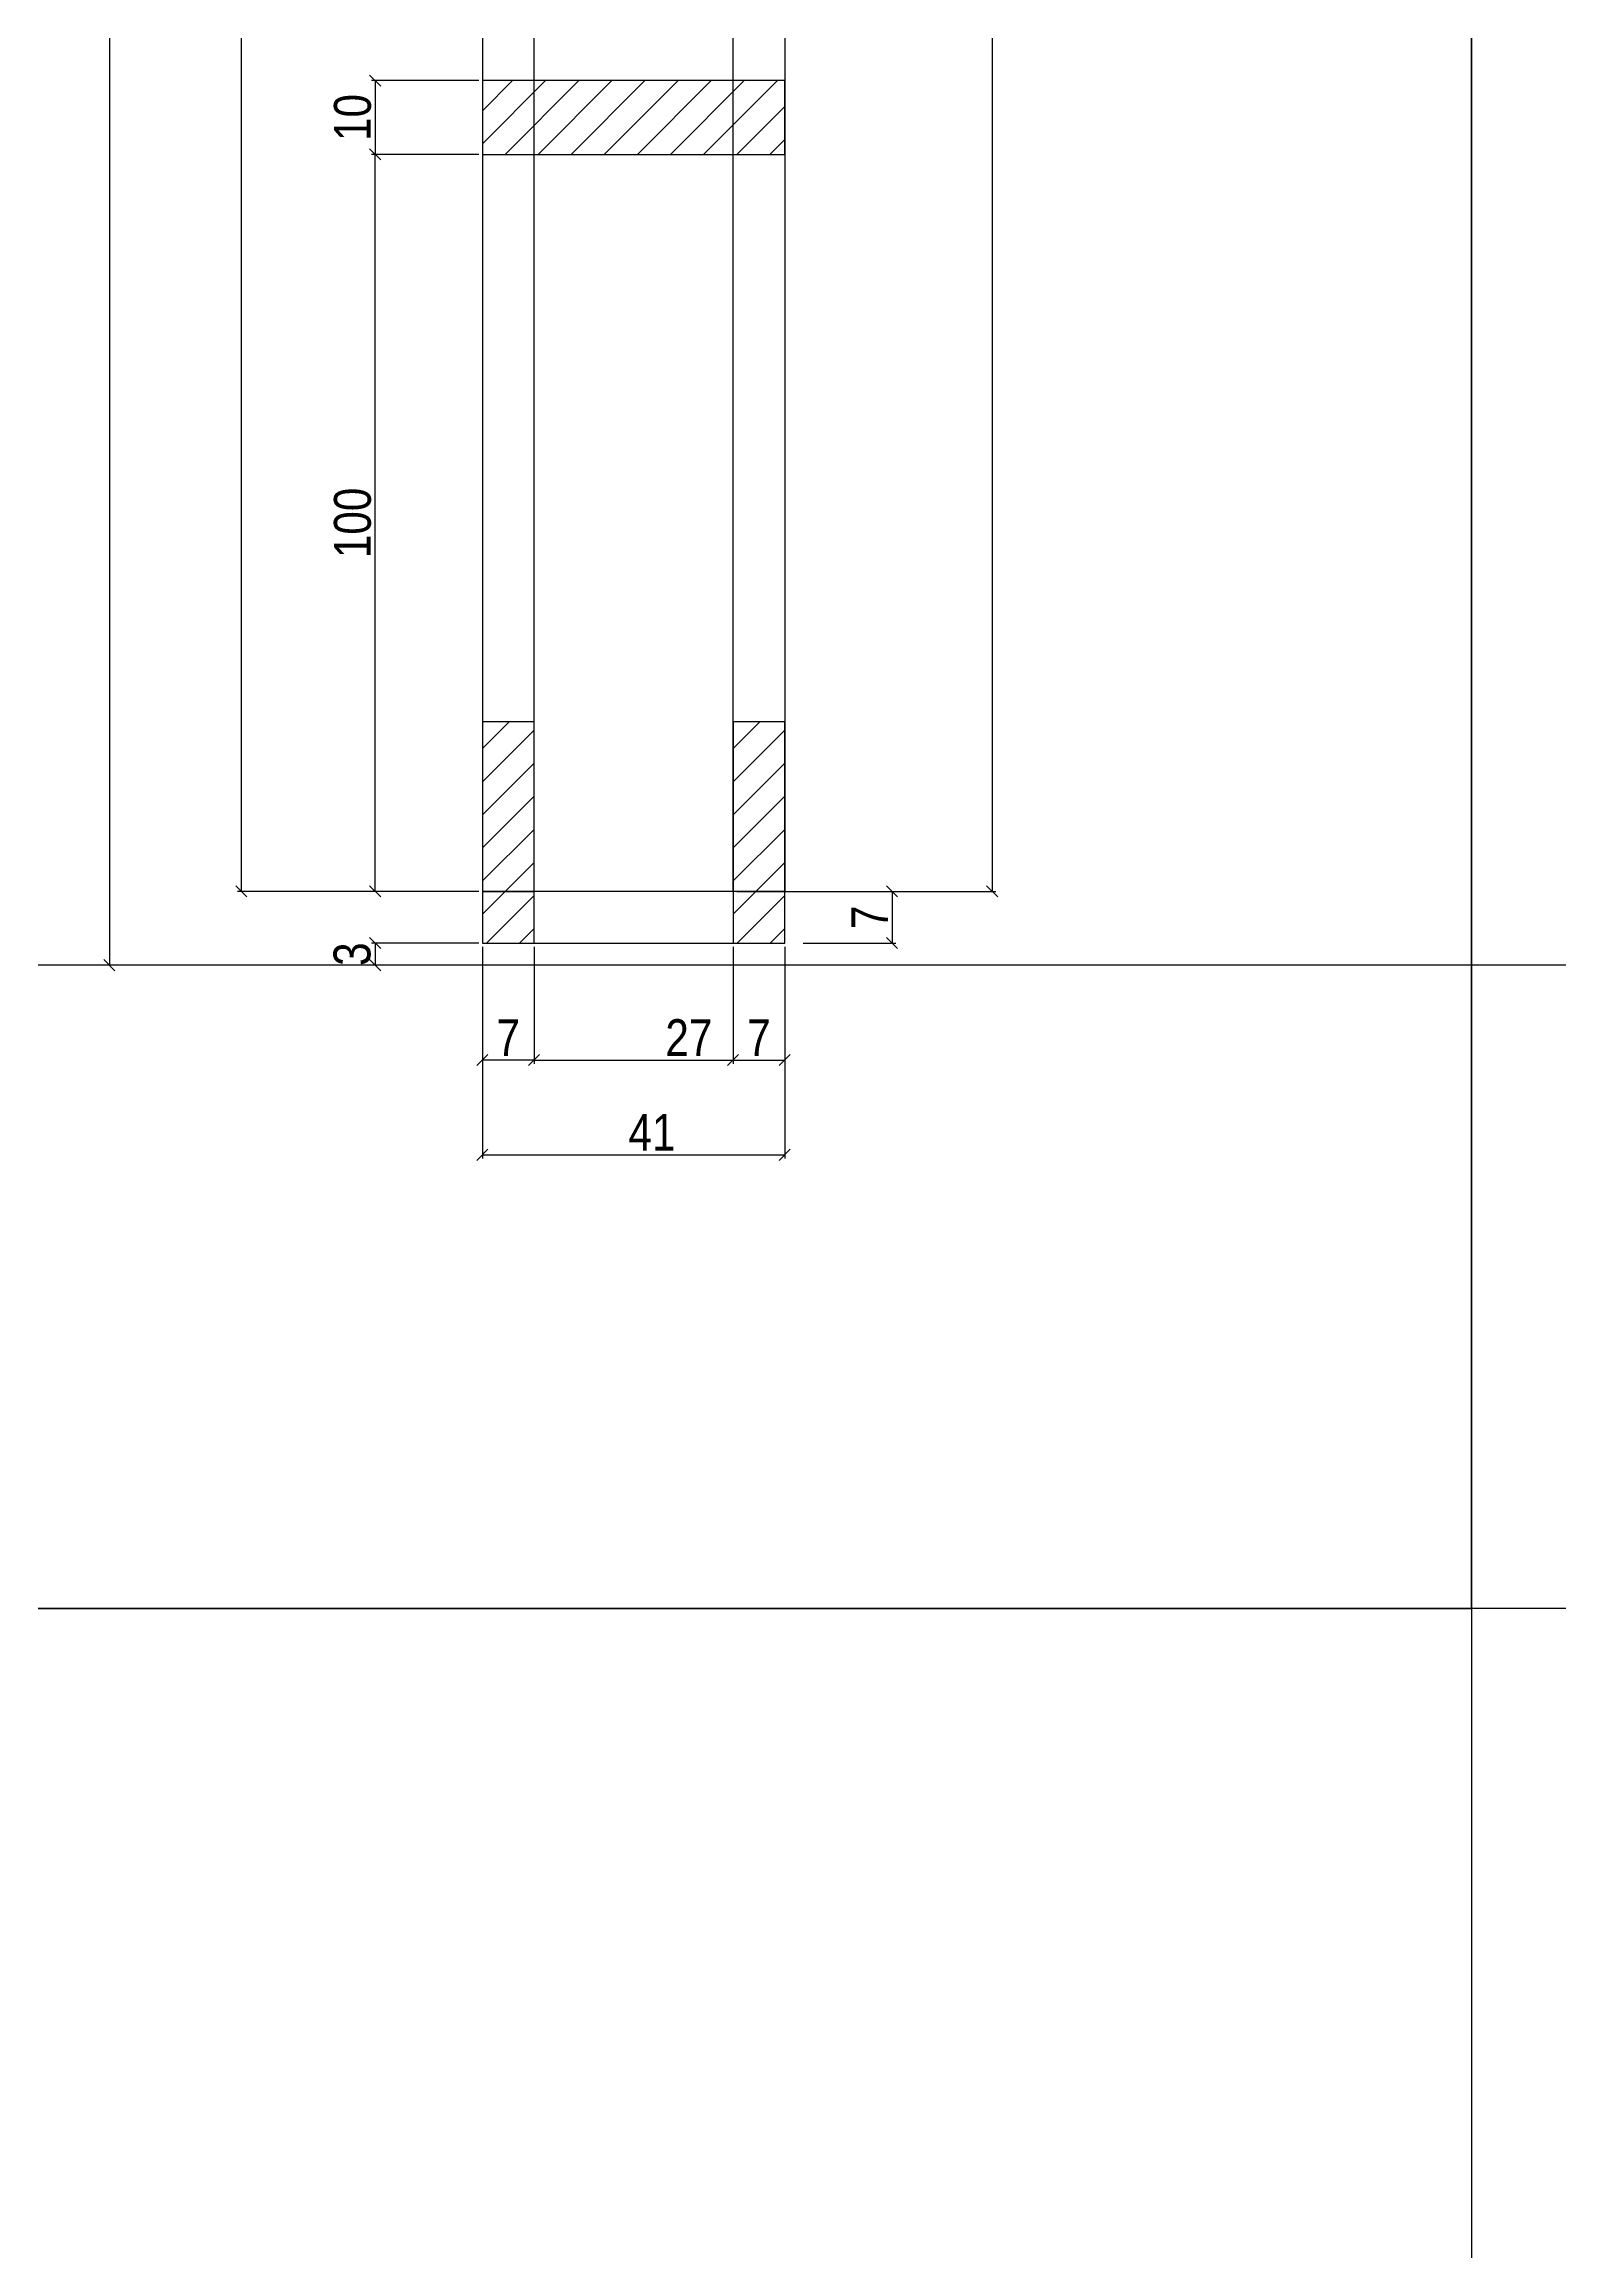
# Model space of a CAD drawing. Extents: x 15230 to 29563, y 3128 to 7338.
# Drawn here: x 26995 to 27406, y 5313 to 5912 of the extents above; entities that cross this region are included whole.
import ezdxf

# ---------------------------------------------------------------- set-up
doc = ezdxf.new("R2010")
doc.units = 0
for name, color, linetype in [('COTA', 241, 'Continuous'), ('TIRAS REESCORAMENTO', 252, 'Continuous'), ('VIGAS', 3, 'Continuous')]:
    doc.layers.add(name, color=color, linetype=linetype)
doc.styles.add('COTA TECNICA 2X', font='techl___.ttf', dxfattribs={"height": 10})
doc.dimstyles.new('SECAO', dxfattribs={"dimscale": 0.333333, "dimtxt": 5, "dimasz": 9, "dimexe": 3, "dimexo": 3, "dimgap": 3, "dimtad": 1, "dimdec": 1, "dimlfac": 0.5, "dimzin": 12, "dimdsep": 46, "dimtxsty": 'COTA TECNICA 2X', "dimblk1": 'OBLIQUE', "dimblk2": 'OBLIQUE', "dimsah": 1, "dimcen": 0.9, "dimclrd": 4, "dimclre": 4, "dimclrt": 240, "dimadec": 1, "dimazin": 3, "dimtfac": 1, "dimtdec": 1, "dimtmove": 0, "dimatfit": 3, "dimfxl": 1, "dimtolj": 1, "dimtzin": 12, "dimarcsym": 0})

# ---------------------------------------------------------------- blocks, each defined once
blk = doc.blocks.new('_Oblique')
at = {"color": 0, "linetype": 'ByBlock', "lineweight": -2}
blk.add_line((-0.5, -0.5), (0.5, 0.5), dxfattribs=at)
blk = doc.blocks.new('*D291')
at = {"layer": 'COTA', "color": 4, "lineweight": -2, "transparency": 16777216}
for p, q in [((27112.65, 6204.16), (27047.24, 6204.16)), ((27048.24, 6204.16), (27048.24, 5682.07)), ((27112.65, 5682.07), (27047.24, 5682.07))]:
    blk.add_line(p, q, dxfattribs=at)
at = {"layer": 'DEFPOINTS', "color": 0, "transparency": 16777216}
for p in [(27113.65, 6204.16), (27048.24, 5682.07), (27113.65, 5682.07)]:
    blk.add_point(p, dxfattribs=at)
at = {"layer": 'COTA', "color": 4, "lineweight": -2, "transparency": 16777216, "xscale": 3, "yscale": 3, "zscale": 3}
for p, rotation in [((27048.24, 6204.16), 90), ((27048.24, 5682.07), 270)]:
    blk.add_blockref('_Oblique', p, dxfattribs=dict(at, rotation=rotation))
at = {"layer": 'COTA', "color": 240, "transparency": 16777216, "insert": (27042.14, 5943.12), "char_height": 10, "attachment_point": 5, "rotation": 90, "style": 'COTA TECNICA 2X'}
blk.add_mtext('\\A1;261', dxfattribs=at)
blk = doc.blocks.new('*D292')
at = {"layer": 'COTA', "color": 4, "lineweight": -2, "transparency": 16777216}
for p, q in [((27113.65, 5667.07), (27113.65, 5609.61)), ((27195.65, 5667.07), (27195.65, 5609.61)), ((27113.65, 5610.61), (27195.65, 5610.61))]:
    blk.add_line(p, q, dxfattribs=at)
at = {"layer": 'DEFPOINTS', "color": 0, "transparency": 16777216}
for p in [(27113.65, 5668.07), (27195.65, 5668.07), (27195.65, 5610.61)]:
    blk.add_point(p, dxfattribs=at)
at = {"layer": 'COTA', "color": 4, "lineweight": -2, "transparency": 16777216, "xscale": 3, "yscale": 3, "zscale": 3, "rotation": 180}
blk.add_blockref('_Oblique', (27113.65, 5610.61), dxfattribs=at)
at = {"layer": 'COTA', "color": 4, "lineweight": -2, "transparency": 16777216, "xscale": 3, "yscale": 3, "zscale": 3}
blk.add_blockref('_Oblique', (27195.65, 5610.61), dxfattribs=at)
at = {"layer": 'COTA', "color": 240, "transparency": 16777216, "insert": (27159.65, 5616.69), "char_height": 10, "attachment_point": 5, "style": 'COTA TECNICA 2X'}
blk.add_mtext('\\A1;41', dxfattribs=at)
blk = doc.blocks.new('*D293')
at = {"layer": 'COTA', "color": 4, "lineweight": -2, "transparency": 16777216}
for p, q in [((27127.65, 5667.07), (27127.65, 5635.33)), ((27181.65, 5667.07), (27181.65, 5635.33)), ((27127.65, 5636.33), (27181.65, 5636.33))]:
    blk.add_line(p, q, dxfattribs=at)
at = {"layer": 'DEFPOINTS', "color": 0, "transparency": 16777216}
for p in [(27127.65, 5668.07), (27181.65, 5668.07), (27181.65, 5636.33)]:
    blk.add_point(p, dxfattribs=at)
at = {"layer": 'COTA', "color": 4, "lineweight": -2, "transparency": 16777216, "xscale": 3, "yscale": 3, "zscale": 3, "rotation": 180}
blk.add_blockref('_Oblique', (27127.65, 5636.33), dxfattribs=at)
at = {"layer": 'COTA', "color": 4, "lineweight": -2, "transparency": 16777216, "xscale": 3, "yscale": 3, "zscale": 3}
blk.add_blockref('_Oblique', (27181.65, 5636.33), dxfattribs=at)
at = {"layer": 'COTA', "color": 240, "transparency": 16777216, "insert": (27169.65, 5642.4), "char_height": 10, "attachment_point": 5, "style": 'COTA TECNICA 2X'}
blk.add_mtext('\\A1;27', dxfattribs=at)
blk = doc.blocks.new('*D294')
at = {"layer": 'COTA', "color": 4, "lineweight": -2, "transparency": 16777216}
blk.add_line((27181.65, 5636.33), (27195.65, 5636.33), dxfattribs=at)
at = {"layer": 'DEFPOINTS', "color": 0, "transparency": 16777216}
for p in [(27181.65, 5636.33), (27195.65, 5636.33), (27195.65, 5636.33)]:
    blk.add_point(p, dxfattribs=at)
at = {"layer": 'COTA', "color": 4, "lineweight": -2, "transparency": 16777216, "xscale": 3, "yscale": 3, "zscale": 3, "rotation": 180}
blk.add_blockref('_Oblique', (27181.65, 5636.33), dxfattribs=at)
at = {"layer": 'COTA', "color": 4, "lineweight": -2, "transparency": 16777216, "xscale": 3, "yscale": 3, "zscale": 3}
blk.add_blockref('_Oblique', (27195.65, 5636.33), dxfattribs=at)
at = {"layer": 'COTA', "color": 240, "transparency": 16777216, "insert": (27188.65, 5642.4), "char_height": 10, "attachment_point": 5, "style": 'COTA TECNICA 2X'}
blk.add_mtext('\\A1;7', dxfattribs=at)
blk = doc.blocks.new('*D295')
at = {"layer": 'COTA', "color": 4, "lineweight": -2, "transparency": 16777216}
blk.add_line((27127.65, 5636.33), (27113.65, 5636.33), dxfattribs=at)
at = {"layer": 'DEFPOINTS', "color": 0, "transparency": 16777216}
for p in [(27113.65, 5636.33), (27113.65, 5636.33), (27127.65, 5636.33)]:
    blk.add_point(p, dxfattribs=at)
at = {"layer": 'COTA', "color": 4, "lineweight": -2, "transparency": 16777216, "xscale": 3, "yscale": 3, "zscale": 3, "rotation": 180}
blk.add_blockref('_Oblique', (27113.65, 5636.33), dxfattribs=at)
at = {"layer": 'COTA', "color": 4, "lineweight": -2, "transparency": 16777216, "xscale": 3, "yscale": 3, "zscale": 3}
blk.add_blockref('_Oblique', (27127.65, 5636.33), dxfattribs=at)
at = {"layer": 'COTA', "color": 240, "transparency": 16777216, "insert": (27120.65, 5642.4), "char_height": 10, "attachment_point": 5, "style": 'COTA TECNICA 2X'}
blk.add_mtext('\\A1;7', dxfattribs=at)
blk = doc.blocks.new('*D296')
at = {"layer": 'COTA', "color": 4, "lineweight": -2, "transparency": 16777216}
for p, q in [((27112.65, 5902.09), (27083.55, 5902.09)), ((27084.55, 5902.09), (27084.55, 5882.09)), ((27112.65, 5882.09), (27083.55, 5882.09))]:
    blk.add_line(p, q, dxfattribs=at)
at = {"layer": 'DEFPOINTS', "color": 0, "transparency": 16777216}
for p in [(27113.65, 5902.09), (27084.55, 5882.09), (27113.65, 5882.09)]:
    blk.add_point(p, dxfattribs=at)
at = {"layer": 'COTA', "color": 4, "lineweight": -2, "transparency": 16777216, "xscale": 3, "yscale": 3, "zscale": 3}
for p, rotation in [((27084.55, 5902.09), 90), ((27084.55, 5882.09), 270)]:
    blk.add_blockref('_Oblique', p, dxfattribs=dict(at, rotation=rotation))
at = {"layer": 'COTA', "color": 240, "transparency": 16777216, "insert": (27078.45, 5892.09), "char_height": 10, "attachment_point": 5, "rotation": 90, "style": 'COTA TECNICA 2X'}
blk.add_mtext('\\A1;10', dxfattribs=at)
blk = doc.blocks.new('*D299')
at = {"layer": 'COTA', "color": 4, "lineweight": -2, "transparency": 16777216}
for p, q in [((27051.63, 6234.16), (27011.45, 6234.16)), ((27012.45, 6234.16), (27012.45, 5662.07)), ((27112.65, 5662.07), (27011.45, 5662.07))]:
    blk.add_line(p, q, dxfattribs=at)
at = {"layer": 'DEFPOINTS', "color": 0, "transparency": 16777216}
for p in [(27052.63, 6234.16), (27012.45, 5662.07), (27113.65, 5662.07)]:
    blk.add_point(p, dxfattribs=at)
at = {"layer": 'COTA', "color": 4, "lineweight": -2, "transparency": 16777216, "xscale": 3, "yscale": 3, "zscale": 3}
for p, rotation in [((27012.45, 6234.16), 90), ((27012.45, 5662.07), 270)]:
    blk.add_blockref('_Oblique', p, dxfattribs=dict(at, rotation=rotation))
at = {"layer": 'COTA', "color": 240, "transparency": 16777216, "insert": (27006.32, 5948.12), "char_height": 10, "attachment_point": 5, "rotation": 90, "style": 'COTA TECNICA 2X'}
blk.add_mtext('\\A1;286', dxfattribs=at)
blk = doc.blocks.new('*D300')
at = {"layer": 'COTA', "color": 4, "lineweight": -2, "transparency": 16777216}
for p, q in [((27112.65, 5668.07), (27083.55, 5668.07)), ((27084.55, 5668.07), (27084.55, 5662.07)), ((27112.65, 5662.07), (27083.55, 5662.07))]:
    blk.add_line(p, q, dxfattribs=at)
at = {"layer": 'DEFPOINTS', "color": 0, "transparency": 16777216}
for p in [(27113.65, 5668.07), (27084.55, 5662.07), (27113.65, 5662.07)]:
    blk.add_point(p, dxfattribs=at)
at = {"layer": 'COTA', "color": 4, "lineweight": -2, "transparency": 16777216, "xscale": 3, "yscale": 3, "zscale": 3}
for p, rotation in [((27084.55, 5668.07), 90), ((27084.55, 5662.07), 270)]:
    blk.add_blockref('_Oblique', p, dxfattribs=dict(at, rotation=rotation))
at = {"layer": 'COTA', "color": 240, "transparency": 16777216, "insert": (27078.33, 5665.07), "char_height": 10, "attachment_point": 5, "rotation": 90, "style": 'COTA TECNICA 2X'}
blk.add_mtext('\\A1;3', dxfattribs=at)
blk = doc.blocks.new('*D303')
at = {"layer": 'COTA', "color": 4, "lineweight": -2, "transparency": 16777216}
for p, q in [((27112.65, 5882.09), (27083.55, 5882.09)), ((27084.55, 5682.07), (27084.55, 5882.09)), ((27111.65, 5682.07), (27083.55, 5682.07))]:
    blk.add_line(p, q, dxfattribs=at)
at = {"layer": 'DEFPOINTS', "color": 0, "transparency": 16777216}
for p in [(27084.55, 5882.09), (27113.65, 5882.09), (27112.65, 5682.07)]:
    blk.add_point(p, dxfattribs=at)
at = {"layer": 'COTA', "color": 4, "lineweight": -2, "transparency": 16777216, "xscale": 3, "yscale": 3, "zscale": 3}
for p, rotation in [((27084.55, 5882.09), 90), ((27084.55, 5682.07), 270)]:
    blk.add_blockref('_Oblique', p, dxfattribs=dict(at, rotation=rotation))
at = {"layer": 'COTA', "color": 240, "transparency": 16777216, "insert": (27078.45, 5782.08), "char_height": 10, "attachment_point": 5, "rotation": 90, "style": 'COTA TECNICA 2X'}
blk.add_mtext('\\A1;100', dxfattribs=at)
blk = doc.blocks.new('*D305')
at = {"layer": 'COTA', "color": 4, "lineweight": -2, "transparency": 16777216}
for p, q in [((27197.65, 6192.04), (27252.94, 6192.04)), ((27251.94, 6192.04), (27251.94, 5682.07)), ((27197.65, 5682.07), (27252.94, 5682.07))]:
    blk.add_line(p, q, dxfattribs=at)
at = {"layer": 'DEFPOINTS', "color": 0, "transparency": 16777216}
for p in [(27196.65, 6192.04), (27196.65, 5682.07), (27251.94, 5682.07)]:
    blk.add_point(p, dxfattribs=at)
at = {"layer": 'COTA', "color": 4, "lineweight": -2, "transparency": 16777216, "xscale": 3, "yscale": 3, "zscale": 3}
for p, rotation in [((27251.94, 6192.04), 90), ((27251.94, 5682.07), 270)]:
    blk.add_blockref('_Oblique', p, dxfattribs=dict(at, rotation=rotation))
at = {"layer": 'COTA', "color": 240, "transparency": 16777216, "insert": (27245.83, 5937.05), "char_height": 10, "attachment_point": 5, "rotation": 90, "style": 'COTA TECNICA 2X'}
blk.add_mtext('\\A1;255', dxfattribs=at)
blk = doc.blocks.new('*D306')
at = {"layer": 'COTA', "color": 4, "lineweight": -2, "transparency": 16777216}
for p, q in [((27182.65, 5682.07), (27225.8, 5682.07)), ((27224.8, 5682.07), (27224.8, 5668.07)), ((27200.71, 5668.07), (27225.8, 5668.07))]:
    blk.add_line(p, q, dxfattribs=at)
at = {"layer": 'DEFPOINTS', "color": 0, "transparency": 16777216}
for p in [(27181.65, 5682.07), (27199.71, 5668.07), (27224.8, 5668.07)]:
    blk.add_point(p, dxfattribs=at)
at = {"layer": 'COTA', "color": 4, "lineweight": -2, "transparency": 16777216, "xscale": 3, "yscale": 3, "zscale": 3}
for p, rotation in [((27224.8, 5682.07), 90), ((27224.8, 5668.07), 270)]:
    blk.add_blockref('_Oblique', p, dxfattribs=dict(at, rotation=rotation))
at = {"layer": 'COTA', "color": 240, "transparency": 16777216, "insert": (27218.72, 5675.07), "char_height": 10, "attachment_point": 5, "rotation": 90, "style": 'COTA TECNICA 2X'}
blk.add_mtext('\\A1;7', dxfattribs=at)

msp = doc.modelspace()

# ---------------------------------------------------------------- hatches: boundary and pattern name
at = {"layer": 'COTA'}
h = msp.add_hatch(dxfattribs=at)
h.set_pattern_fill('ANSI31', color=256, scale=2, style=0)
h.set_pattern_definition([(45, (3531.797, -192219.211), (-4.49012806, 4.49012806), [])])
h.paths.add_polyline_path([(27195.65, 5882.09), (27195.65, 5902.09), (27113.65, 5902.09), (27113.65, 5882.09)])
h = msp.add_hatch(dxfattribs=at)
h.set_pattern_fill('ANSI31', color=256, scale=2, style=0)
h.set_pattern_definition([(45, (7269.431, -141.1216), (-4.490128, 4.490128), [])])
h.paths.add_polyline_path([(27113.65, 5668.07), (27127.65, 5668.07), (27127.65, 5728.07), (27113.65, 5728.07)])
h = msp.add_hatch(dxfattribs=at)
h.set_pattern_fill('ANSI31', color=256, scale=2, style=0)
h.set_pattern_definition([(45, (7337.431, -141.1216), (-4.490128, 4.490128), [])])
h.paths.add_polyline_path([(27181.65, 5668.07), (27195.65, 5668.07), (27195.65, 5728.07), (27181.65, 5728.07)])

# ---------------------------------------------------------------- linework, layer by layer
at = {"linetype": 'Continuous'}
for points in [[(27113.65, 5682.07), (27127.65, 5682.07), (27127.65, 6204.16), (27113.65, 6204.16)], [(27113.65, 5668.07), (27127.65, 5668.07), (27127.65, 5728.07), (27113.65, 5728.07)], [(27181.65, 5668.07), (27195.65, 5668.07), (27195.65, 5728.07), (27181.65, 5728.07)]]:
    msp.add_lwpolyline(points, close=True, dxfattribs=at)
for points in [[(27181.65, 6083.11), (27181.65, 6192.04), (27195.65, 6192.04), (27195.65, 5682.07), (27181.65, 5682.07), (27181.65, 6083.11)], [(27113.65, 5882.09), (27195.65, 5882.09), (27195.65, 5902.09), (27113.65, 5902.09), (27113.65, 5882.09)], [(27135.65, 5668.07), (27195.65, 5668.07), (27195.65, 5682.07), (27113.65, 5682.07), (27113.65, 5668.07), (27135.65, 5668.07)]]:
    msp.add_lwpolyline(points, dxfattribs=at)
at = {"layer": 'TIRAS REESCORAMENTO', "linetype": 'ByBlock'}
for p, q in [((27381.98, 5662.07), (26757.7, 5662.07)), ((28006.26, 5662.07), (27381.98, 5662.07))]:
    msp.add_line(p, q, dxfattribs=at)
at = {"layer": 'VIGAS'}
for points in [[(27381.98, 5487.46), (26757.7, 5487.46), (26757.7, 6452.24), (27381.98, 6452.24)], [(28006.26, 5487.46), (27381.98, 5487.46), (27381.98, 6452.24), (28006.26, 6452.24)], [(27381.98, 4522.67), (26757.7, 4522.67), (26757.7, 5487.46), (27381.98, 5487.46)]]:
    msp.add_lwpolyline(points, close=True, dxfattribs=at)

# ---------------------------------------------------------------- dimensions: what is measured, and where the dimension line sits
at = {"layer": 'COTA', "color": 3}
for base, p1, p2, picture, middle in [((27012.45, 5662.07), (27052.63, 6234.16), (27113.65, 5662.07), '*D299', (27006.32, 5948.12)), ((27048.24, 5682.07), (27113.65, 6204.16), (27113.65, 5682.07), '*D291', (27042.14, 5943.12)), ((27251.94, 5682.07), (27196.65, 6192.04), (27196.65, 5682.07), '*D305', (27245.83, 5937.05)), ((27084.55, 5882.09), (27113.65, 5902.09), (27113.65, 5882.09), '*D296', (27078.45, 5892.09)), ((27084.55, 5882.09), (27112.65, 5682.07), (27113.65, 5882.09), '*D303', (27078.45, 5782.08)), ((27224.8, 5668.07), (27181.65, 5682.07), (27199.71, 5668.07), '*D306', (27218.72, 5675.07))]:
    dim = msp.add_linear_dim(base=base, p1=p1, p2=p2, angle=90, dimstyle='SECAO', dxfattribs=at)
    dim.commit()
    dim.dimension.update_dxf_attribs({"geometry": picture, "text_midpoint": middle})
dim = msp.add_linear_dim(base=(27084.55, 5662.07), p1=(27113.65, 5668.07), p2=(27113.65, 5662.07), angle=90, dimstyle='SECAO', dxfattribs=at)
dim.commit()
dim.dimension.update_dxf_attribs({"geometry": '*D300', "text_midpoint": (27084.55, 5665.07), "dimtype": 160})
for base, p1, p2, picture, middle in [((27195.65, 5610.61), (27113.65, 5668.07), (27195.65, 5668.07), '*D292', (27159.65, 5610.61)), ((27181.65, 5636.33), (27127.65, 5668.07), (27181.65, 5668.07), '*D293', (27169.65, 5636.33)), ((27195.65, 5636.33), (27181.65, 5636.33), (27195.65, 5636.33), '*D294', (27188.65, 5636.33))]:
    dim = msp.add_linear_dim(base=base, p1=p1, p2=p2, dimstyle='SECAO', dxfattribs=at)
    dim.commit()
    dim.dimension.update_dxf_attribs({"geometry": picture, "text_midpoint": middle, "dimtype": 160})
dim = msp.add_linear_dim(base=(27113.65, 5636.33), p1=(27127.65, 5636.33), p2=(27113.65, 5636.33), dimstyle='SECAO', dxfattribs=at)
dim.commit()
dim.dimension.update_dxf_attribs({"geometry": '*D295', "text_midpoint": (27120.65, 5642.4)})

doc.saveas('drawing.dxf')
